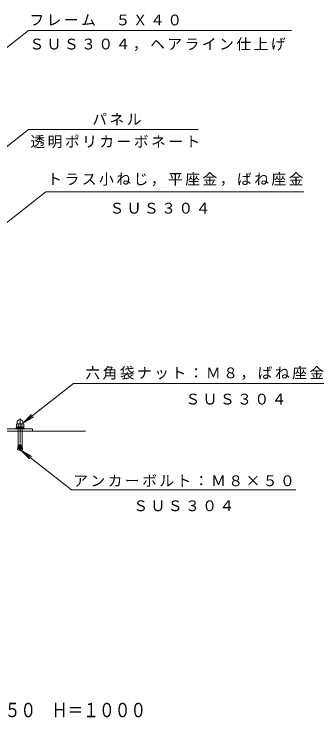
# Model space of a CAD drawing. Units: millimetres at full size, sheet at 1:10; details may follow other scales. Extents: x -874 to 1816, y -1357 to 1045.
# Drawn here: x 164 to 780, y -1357 to 78 of the extents above; entities that cross this region are included whole.
import ezdxf
from ezdxf.enums import TextEntityAlignment as Align

# ---------------------------------------------------------------- set-up
doc = ezdxf.new("R2010")
doc.units = ezdxf.units.MM
doc.header["$LTSCALE"] = 10
doc.linetypes.add('CHAIN1', pattern=[8, 5, -1, 1, -1])
doc.linetypes.add('DASHED1', pattern=[1.8, 1.2, -0.6])
for name, color, linetype, lineweight in [('0-0_通り芯', 4, 'Continuous', 9), ('0-4_その他', 7, 'Continuous', 9), ('0-5_寸法', 2, 'Continuous', 9), ('0-9', 2, 'Continuous', 9), ('0-F', 7, 'Continuous', 9), ('F-5_F-5ﾚｲﾔ', 2, 'Continuous', 9)]:
    doc.layers.add(name, color=color, linetype=linetype, lineweight=lineweight)
doc.styles.add('ＭＳ ゴシック', font='')
doc.styles.get('ＭＳ ゴシック').set_extended_font_data('MS Gothic')

msp = doc.modelspace()

# ---------------------------------------------------------------- linework, layer by layer
at = {"layer": '0-0_通り芯', "linetype": 'CHAIN1'}
msp.add_line((176.05, -745.69), (176.05, -812.25), dxfattribs=at)
at = {"layer": '0-0_通り芯'}
for p, q in [((71.05, -766.61), (201.05, -766.61)), ((71.05, -771.61), (201.05, -771.61)), ((201.05, -766.61), (201.05, -771.61))]:
    msp.add_line(p, q, dxfattribs=at)
at = {"layer": '0-4_その他'}
for p, q in [((193.41, 44.68), (728.23, 44.68)), ((193.41, -156.8), (538.36, -156.8)), ((228.41, -283.77), (753.25, -283.77)), ((284.66, -674.24), (181.8, -755.08)), ((181.8, -755.08), (199.27, -737.2)), ((181.8, -755.08), (203.3, -742.33))]:
    msp.add_line(p, q, dxfattribs=at)
at = {"layer": '0-5_寸法', "color": 7}
for p, q in [((284.66, -674.24), (945.5, -674.24)), ((201.05, -771.61), (308.82, -771.61)), ((177.49, -810.01), (199, -822.76)), ((280.35, -890.85), (737.55, -890.85))]:
    msp.add_line(p, q, dxfattribs=at)
at = {"layer": '0-5_寸法'}
for p, q in [((168.54, -757.26), (168.54, -762.26)), ((182.25, -756.51), (169.84, -756.51)), ((170.3, -751.48), (170.3, -755.96)), ((172.29, -757.26), (172.29, -762.26)), ((179.8, -757.26), (179.8, -762.26)), ((181.8, -755.96), (181.8, -751.48)), ((182.05, -756.39), (183.55, -757.26)), ((183.55, -757.26), (183.55, -762.26)), ((169.84, -763.01), (168.54, -762.26)), ((172.05, -771.61), (172.05, -796.27)), ((180.05, -771.61), (180.05, -796.27)), ((182.25, -763.01), (183.55, -762.26)), ((175.12, -804.03), (171.54, -803.72)), ((171.76, -805.75), (171.54, -803.72)), ((175.3, -802.04), (171.71, -801.73)), ((171.94, -803.75), (171.71, -801.73)), ((175.47, -800.05), (171.89, -799.73)), ((172.11, -801.76), (171.89, -799.73)), ((175.65, -798.05), (174.6, -810.01)), ((175.65, -798.05), (176.45, -798.05)), ((176.45, -798.05), (177.49, -810.01)), ((176.62, -800.05), (180.21, -799.73)), ((176.8, -802.04), (180.38, -801.73)), ((176.97, -804.03), (180.56, -803.72)), ((179.98, -801.76), (180.21, -799.73)), ((180.16, -803.75), (180.38, -801.73)), ((180.33, -805.75), (180.56, -803.72)), ((171.19, -807.7), (171.01, -809.7)), ((171.01, -809.7), (174.6, -810.01)), ((174.78, -808.02), (171.19, -807.7)), ((174.95, -806.02), (171.36, -805.71)), ((171.59, -807.74), (171.36, -805.71)), ((177.14, -806.02), (180.73, -805.71)), ((177.32, -808.02), (180.9, -807.7)), ((181.08, -809.7), (177.49, -810.01)), ((180.51, -807.74), (180.73, -805.71)), ((180.9, -807.7), (181.08, -809.7))]:
    msp.add_line(p, q, dxfattribs=at)
at = {"layer": '0-5_寸法', "linetype": 'DASHED1'}
for p, q in [((172.29, -758.29), (172.29, -762.26)), ((172.05, -766.61), (172.05, -771.61)), ((180.05, -766.61), (180.05, -771.61))]:
    msp.add_line(p, q, dxfattribs=at)
at = {"layer": '0-5_寸法'}
msp.add_lwpolyline([(170.05, -756.39), (170.03, -756.4), (168.54, -757.26)], dxfattribs=at)
at = {"layer": '0-5_寸法', "color": 7}
msp.add_lwpolyline([(280.35, -890.85), (177.49, -810.01), (194.96, -827.89)], dxfattribs=at)
at = {"layer": '0-5_寸法'}
for centre, radius, start, end in [((169.84, -760.87), 4.36, 55.84651, 90.00017), ((169.8, -755.96), 0.5, 299.99968, 0), ((176.05, -754.51), 6.5, 27.79579, 152.20421), ((176.05, -766.24), 9.73, 67.32404, 112.67596), ((182.25, -760.87), 4.36, 89.99983, 124.15349), ((182.3, -755.96), 0.5, 180, 240.00032), ((169.84, -758.65), 4.36, 269.99983, 304.15349), ((176.05, -753.27), 9.73, 247.32404, 292.67596), ((182.25, -758.65), 4.36, 235.84651, 270.00017), ((149.86, -796.98), 22.2, 352.86598, 1.81982), ((202.23, -796.98), 22.2, 178.18018, 187.13402)]:
    msp.add_arc(centre, radius, start, end, dxfattribs=at)
at = {"layer": '0-9'}
for p, q in [((167.55, -765.01), (184.55, -765.01)), ((168.35, -763.01), (168.35, -765.01)), ((175.8, -763.01), (175.26, -765.01)), ((176.83, -763.01), (176.3, -765.01)), ((184.55, -765.01), (184.55, -766.61))]:
    msp.add_line(p, q, dxfattribs=at)
for points in [[(167.55, -765.01), (167.55, -766.61), (184.55, -766.61)], [(168.35, -763.01), (183.75, -763.01), (183.75, -765.01)]]:
    msp.add_lwpolyline(points, dxfattribs=at)
at = {"layer": '0-F'}
for p, q in [((193.41, 44.68), (138.55, 1.56)), ((193.41, -156.8), (128.55, -207.77))]:
    msp.add_line(p, q, dxfattribs=at)
msp.add_lwpolyline([(228.41, -283.77), (125.55, -364.61), (143.02, -346.73)], dxfattribs=at)

# ---------------------------------------------------------------- texts
at = {"layer": '0-5_寸法', "color": 7, "char_height": 21.99, "attachment_point": 7, "style": 'ＭＳ ゴシック'}
for s, insert in [('\\T1.17;フレーム\u3000５Ｘ４０', (194.96, 53.88)), ('\\T1.17;ＳＵＳ３０４，ヘアライン仕上げ', (194.96, 2.64)), ('\\T1.17;パネル', (322.95, -148.5)), ('\\T1.17;透明ポリカーボネート', (196.96, -195.37)), ('\\T1.17;トラス小ねじ，平座金，ばね座金', (231.49, -272.29)), ('\\T1.17;ＳＵＳ３０４', (357.94, -328.76)), ('\\T1.17;六角袋ナット：Ｍ８，ばね座金，平座金', (308.73, -667.04)), ('\\T1.17;ＳＵＳ３０４', (512.58, -717.55)), ('\\T1.17;アンカーボルト：Ｍ８×５０', (284.07, -884.69)), ('\\T1.17;ＳＵＳ３０４', (406.45, -934.69))]:
    msp.add_mtext(s, dxfattribs=dict(at, insert=insert))
at = {"layer": 'F-5_F-5ﾚｲﾔ', "style": 'ＭＳ ゴシック', "width": 0.8}
msp.add_text('自動ドアガード\u3000ステンレス製\u3000フラットバータイプ\u3000ＤＡ２\u3000Ｗ＝５５０\u3000Ｈ＝１０００', height=29.33, dxfattribs=at).set_placement((-879.57, -1362.74), align=Align.BOTTOM_LEFT)

doc.saveas('drawing.dxf')
